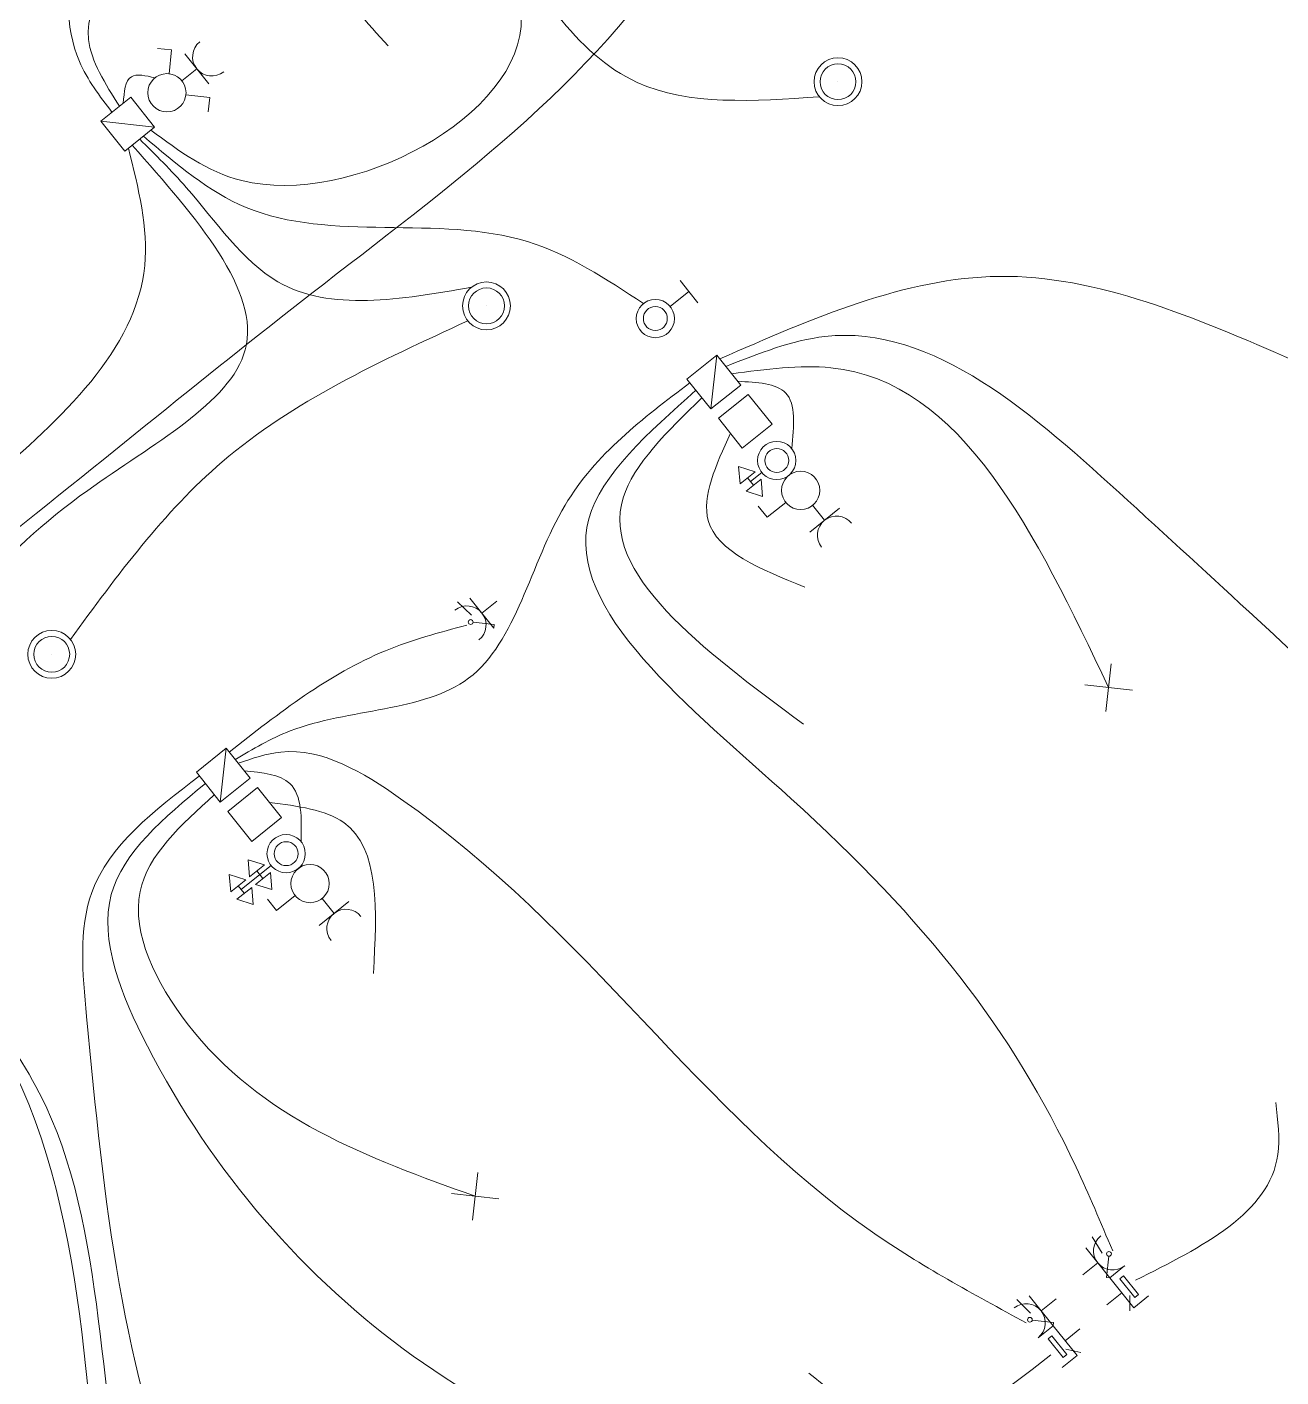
# Model space of a CAD drawing. Header units: metres. Extents: x 2747662.9 to 2747731.3, y 1250221.9 to 1250283.3.
# Drawn here: x 2747692.34 to 2747697.58, y 1250256.15 to 1250261.79 of the extents above; entities that cross this region are included whole.
import ezdxf

# ---------------------------------------------------------------- set-up
doc = ezdxf.new("R2010")
doc.units = ezdxf.units.M
doc.header["$MEASUREMENT"] = 0
doc.layers.add('___elektro', color=7, linetype='Continuous')

msp = doc.modelspace()

# ---------------------------------------------------------------- linework, layer by layer
at = {"layer": '___elektro', "color": 30, "linetype": 'Continuous', "lineweight": 0, "true_color": 0xff8d1c}
for p, q in [((2747692.9412, 1250261.6935), (2747692.8815, 1250261.7001)), ((2747692.9302, 1250261.5941), (2747692.9412, 1250261.6935)), ((2747692.9963, 1250261.6771), (2747693.0963, 1250261.5523)), ((2747693.0463, 1250261.6147), (2747692.9839, 1250261.5646)), ((2747695.6628, 1250261.6388), (2747695.6629, 1250261.6388)), ((2747695.8034, 1250261.6233), (2747695.8034, 1250261.6233)), ((2747692.8714, 1250261.577), (2747692.8715, 1250261.5771)), ((2747692.9839, 1250261.5646), (2747692.9839, 1250261.5647)), ((2747695.7254, 1250261.5608), (2747695.7254, 1250261.5608)), ((2747692.77, 1250261.4957), (2747692.6451, 1250261.3957)), ((2747692.87, 1250261.3709), (2747692.77, 1250261.4957)), ((2747693.001, 1250261.5059), (2747693.1004, 1250261.4949)), ((2747693.1004, 1250261.4949), (2747693.0938, 1250261.4353)), ((2747695.6473, 1250261.4982), (2747695.6474, 1250261.4983)), ((2747695.6473, 1250261.4982), (2747695.6474, 1250261.4983)), ((2747692.6919, 1250261.4332), (2747692.692, 1250261.4332)), ((2747692.7075, 1250261.4457), (2747692.7076, 1250261.4457)), ((2747692.7232, 1250261.4582), (2747692.7232, 1250261.4583)), ((2747692.7388, 1250261.4707), (2747692.7388, 1250261.4708)), ((2747692.7544, 1250261.4832), (2747692.7544, 1250261.4833)), ((2747692.7825, 1250261.4801), (2747692.7825, 1250261.4802)), ((2747692.795, 1250261.4645), (2747692.795, 1250261.4646)), ((2747692.8075, 1250261.4489), (2747692.8075, 1250261.449)), ((2747692.82, 1250261.4333), (2747692.82, 1250261.4333)), ((2747692.859, 1250261.4646), (2747692.8591, 1250261.4646)), ((2747692.9715, 1250261.4522), (2747692.9715, 1250261.4522)), ((2747695.7879, 1250261.4827), (2747695.7879, 1250261.4828)), ((2747692.6451, 1250261.3957), (2747692.7452, 1250261.2708)), ((2747692.87, 1250261.3709), (2747692.6451, 1250261.3957)), ((2747692.6576, 1250261.3801), (2747692.6577, 1250261.3801)), ((2747692.6607, 1250261.4082), (2747692.6608, 1250261.4082)), ((2747692.6763, 1250261.4207), (2747692.6764, 1250261.4207)), ((2747692.8325, 1250261.4177), (2747692.8326, 1250261.4177)), ((2747692.845, 1250261.4021), (2747692.8451, 1250261.4021)), ((2747692.8575, 1250261.3865), (2747692.8576, 1250261.3865)), ((2747692.6701, 1250261.3645), (2747692.6702, 1250261.3645)), ((2747692.6826, 1250261.3489), (2747692.6827, 1250261.3489)), ((2747692.6952, 1250261.3333), (2747692.6952, 1250261.3333)), ((2747692.7452, 1250261.2708), (2747692.87, 1250261.3709)), ((2747692.8076, 1250261.3209), (2747692.8077, 1250261.3209)), ((2747692.8232, 1250261.3334), (2747692.8233, 1250261.3334)), ((2747692.8388, 1250261.3459), (2747692.8389, 1250261.3459)), ((2747692.8544, 1250261.3584), (2747692.8545, 1250261.3584)), ((2747692.7077, 1250261.3177), (2747692.7077, 1250261.3177)), ((2747692.7202, 1250261.302), (2747692.7202, 1250261.3021)), ((2747692.7327, 1250261.2864), (2747692.7327, 1250261.2865)), ((2747692.7608, 1250261.2833), (2747692.7608, 1250261.2834)), ((2747692.7764, 1250261.2958), (2747692.7764, 1250261.2959)), ((2747692.792, 1250261.3084), (2747692.792, 1250261.3084)), ((2747694.1941, 1250260.702), (2747694.1942, 1250260.702)), ((2747695.1028, 1250260.6838), (2747695.0653, 1250260.7306)), ((2747694.3347, 1250260.6865), (2747694.3347, 1250260.6865)), ((2747695.0248, 1250260.6212), (2747695.1028, 1250260.6838)), ((2747695.1028, 1250260.6838), (2747695.1403, 1250260.6369)), ((2747694.2567, 1250260.624), (2747694.2567, 1250260.624)), ((2747694.9123, 1250260.6336), (2747694.9123, 1250260.6336)), ((2747695.0248, 1250260.6212), (2747695.0248, 1250260.6212)), ((2747694.1786, 1250260.5614), (2747694.1787, 1250260.5615)), ((2747694.1786, 1250260.5614), (2747694.1787, 1250260.5615)), ((2747694.3192, 1250260.5459), (2747694.3192, 1250260.546)), ((2747694.8999, 1250260.5212), (2747694.8999, 1250260.5212)), ((2747695.0124, 1250260.5088), (2747695.0124, 1250260.5088)), ((2747695.2192, 1250260.4182), (2747695.0943, 1250260.3182)), ((2747695.1944, 1250260.1933), (2747695.2192, 1250260.4182)), ((2747695.3192, 1250260.2934), (2747695.2192, 1250260.4182)), ((2747695.1568, 1250260.3682), (2747695.1568, 1250260.3682)), ((2747695.1724, 1250260.3807), (2747695.1724, 1250260.3807)), ((2747695.188, 1250260.3932), (2747695.188, 1250260.3932)), ((2747695.2036, 1250260.4057), (2747695.2036, 1250260.4057)), ((2747695.2317, 1250260.4026), (2747695.2317, 1250260.4026)), ((2747695.2442, 1250260.387), (2747695.2442, 1250260.387)), ((2747695.2567, 1250260.3714), (2747695.2568, 1250260.3714)), ((2747695.0943, 1250260.3182), (2747695.1944, 1250260.1933)), ((2747695.1068, 1250260.3026), (2747695.1069, 1250260.3026)), ((2747695.1099, 1250260.3307), (2747695.11, 1250260.3307)), ((2747695.1256, 1250260.3432), (2747695.1256, 1250260.3432)), ((2747695.1412, 1250260.3557), (2747695.1412, 1250260.3557)), ((2747695.2692, 1250260.3558), (2747695.2693, 1250260.3558)), ((2747695.2817, 1250260.3402), (2747695.2818, 1250260.3402)), ((2747695.2942, 1250260.3246), (2747695.2943, 1250260.3246)), ((2747695.3067, 1250260.309), (2747695.3068, 1250260.309)), ((2747695.1194, 1250260.2869), (2747695.1194, 1250260.287)), ((2747695.1319, 1250260.2713), (2747695.1319, 1250260.2714)), ((2747695.1444, 1250260.2557), (2747695.1444, 1250260.2558)), ((2747695.1944, 1250260.1933), (2747695.3192, 1250260.2934)), ((2747695.3505, 1250260.2544), (2747695.2257, 1250260.1543)), ((2747695.2724, 1250260.2558), (2747695.2725, 1250260.2559)), ((2747695.288, 1250260.2684), (2747695.2881, 1250260.2684)), ((2747695.3036, 1250260.2809), (2747695.3037, 1250260.2809)), ((2747695.4506, 1250260.1295), (2747695.3505, 1250260.2544)), ((2747695.1569, 1250260.2401), (2747695.1569, 1250260.2402)), ((2747695.1694, 1250260.2245), (2747695.1694, 1250260.2245)), ((2747695.1819, 1250260.2089), (2747695.1819, 1250260.2089)), ((2747695.21, 1250260.2058), (2747695.21, 1250260.2058)), ((2747695.2256, 1250260.2183), (2747695.2257, 1250260.2184)), ((2747695.2412, 1250260.2308), (2747695.2413, 1250260.2309)), ((2747695.2568, 1250260.2433), (2747695.2569, 1250260.2434)), ((2747695.2257, 1250260.1543), (2747695.3257, 1250260.0294)), ((2747695.2413, 1250260.1668), (2747695.2413, 1250260.1668)), ((2747695.3257, 1250260.0294), (2747695.4506, 1250260.1295)), ((2747695.4194, 1250260.0405), (2747695.4195, 1250260.0405)), ((2747695.5319, 1250260.0281), (2747695.5319, 1250260.0281)), ((2747695.3102, 1250259.9529), (2747695.3789, 1250259.9311)), ((2747695.3102, 1250259.9529), (2747695.3165, 1250259.8811)), ((2747695.3789, 1250259.9311), (2747695.3165, 1250259.8811)), ((2747695.3602, 1250259.8905), (2747695.407, 1250259.928)), ((2747695.407, 1250259.928), (2747695.4071, 1250259.928)), ((2747695.5195, 1250259.9156), (2747695.5195, 1250259.9156)), ((2747695.5195, 1250259.9156), (2747695.5195, 1250259.9156)), ((2747695.4039, 1250259.8999), (2747695.3415, 1250259.8499)), ((2747695.3727, 1250259.8749), (2747695.3477, 1250259.9061)), ((2747695.4102, 1250259.828), (2747695.4039, 1250259.8999)), ((2747695.6319, 1250259.9032), (2747695.632, 1250259.9032)), ((2747695.4102, 1250259.828), (2747695.3415, 1250259.8499)), ((2747695.5071, 1250259.8031), (2747695.4291, 1250259.7406)), ((2747695.5071, 1250259.8031), (2747695.5071, 1250259.8032)), ((2747695.4291, 1250259.7406), (2747695.3915, 1250259.7874)), ((2747695.732, 1250259.7784), (2747695.6071, 1250259.6783)), ((2747695.6195, 1250259.7908), (2747695.6196, 1250259.7908)), ((2747695.6696, 1250259.7283), (2747695.6195, 1250259.7908)), ((2747694.2875, 1250259.2781), (2747694.1874, 1250259.403)), ((2747694.1937, 1250259.3312), (2747694.1359, 1250259.3873)), ((2747694.2375, 1250259.3406), (2747694.2999, 1250259.3906)), ((2747694.2999, 1250259.3906), (2747694.2999, 1250259.3906)), ((2747694.2999, 1250259.3906), (2747694.2999, 1250259.3906)), ((2747694.2006, 1250259.302), (2747694.289, 1250259.2922)), ((2747694.289, 1250259.2922), (2747694.2875, 1250259.2781)), ((2747692.3777, 1250259.2463), (2747692.3777, 1250259.2463)), ((2747692.5183, 1250259.2308), (2747692.5183, 1250259.2308)), ((2747692.4402, 1250259.1682), (2747692.4403, 1250259.1683)), ((2747696.8452, 1250258.9299), (2747696.8671, 1250259.1287)), ((2747692.3622, 1250259.1057), (2747692.3622, 1250259.1057)), ((2747692.3622, 1250259.1057), (2747692.3622, 1250259.1057)), ((2747692.5028, 1250259.0902), (2747692.5028, 1250259.0902)), ((2747696.9555, 1250259.0184), (2747696.7567, 1250259.0403)), ((2747696.8561, 1250259.0293), (2747696.8562, 1250259.0293)), ((2747693.1693, 1250258.7754), (2747693.0444, 1250258.6753)), ((2747693.1069, 1250258.7253), (2747693.1069, 1250258.7254)), ((2747693.1225, 1250258.7378), (2747693.1225, 1250258.7379)), ((2747693.1381, 1250258.7503), (2747693.1381, 1250258.7504)), ((2747693.1445, 1250258.5504), (2747693.1693, 1250258.7754)), ((2747693.1537, 1250258.7629), (2747693.1537, 1250258.7629)), ((2747693.2694, 1250258.6505), (2747693.1693, 1250258.7754)), ((2747693.1818, 1250258.7598), (2747693.1818, 1250258.7598)), ((2747693.1943, 1250258.7441), (2747693.1943, 1250258.7442)), ((2747693.2068, 1250258.7285), (2747693.2069, 1250258.7286)), ((2747693.0444, 1250258.6753), (2747693.1445, 1250258.5504)), ((2747693.06, 1250258.6878), (2747693.0601, 1250258.6878)), ((2747693.0757, 1250258.7003), (2747693.0757, 1250258.7003)), ((2747693.0913, 1250258.7128), (2747693.0913, 1250258.7129)), ((2747693.2193, 1250258.7129), (2747693.2194, 1250258.713)), ((2747693.2318, 1250258.6973), (2747693.2319, 1250258.6974)), ((2747693.2443, 1250258.6817), (2747693.2444, 1250258.6818)), ((2747693.0569, 1250258.6597), (2747693.057, 1250258.6597)), ((2747693.0695, 1250258.6441), (2747693.0695, 1250258.6441)), ((2747693.082, 1250258.6285), (2747693.082, 1250258.6285)), ((2747693.0945, 1250258.6129), (2747693.0945, 1250258.6129)), ((2747693.1445, 1250258.5504), (2747693.2694, 1250258.6505)), ((2747693.3006, 1250258.6115), (2747693.1758, 1250258.5114)), ((2747693.2225, 1250258.613), (2747693.2226, 1250258.613)), ((2747693.2381, 1250258.6255), (2747693.2382, 1250258.6255)), ((2747693.2537, 1250258.638), (2747693.2538, 1250258.638)), ((2747693.2568, 1250258.6661), (2747693.2569, 1250258.6661)), ((2747693.4007, 1250258.4866), (2747693.3006, 1250258.6115)), ((2747693.107, 1250258.5973), (2747693.107, 1250258.5973)), ((2747693.1195, 1250258.5817), (2747693.1195, 1250258.5817)), ((2747693.132, 1250258.5661), (2747693.132, 1250258.5661)), ((2747693.1601, 1250258.563), (2747693.1601, 1250258.563)), ((2747693.1757, 1250258.5755), (2747693.1758, 1250258.5755)), ((2747693.1913, 1250258.588), (2747693.1914, 1250258.588)), ((2747693.2069, 1250258.6005), (2747693.207, 1250258.6005)), ((2747693.1758, 1250258.5114), (2747693.2758, 1250258.3866)), ((2747693.1914, 1250258.5239), (2747693.1914, 1250258.524)), ((2747693.2758, 1250258.3866), (2747693.4007, 1250258.4866)), ((2747693.3695, 1250258.3976), (2747693.3696, 1250258.3976)), ((2747693.482, 1250258.3852), (2747693.482, 1250258.3852)), ((2747693.2603, 1250258.31), (2747693.329, 1250258.2882)), ((2747693.2603, 1250258.31), (2747693.2666, 1250258.2382)), ((2747693.329, 1250258.2882), (2747693.2666, 1250258.2382)), ((2747693.3103, 1250258.2476), (2747693.3571, 1250258.2851)), ((2747693.3571, 1250258.2851), (2747693.3572, 1250258.2852)), ((2747693.4696, 1250258.2727), (2747693.4696, 1250258.2728)), ((2747693.4696, 1250258.2727), (2747693.4696, 1250258.2728)), ((2747693.1822, 1250258.2475), (2747693.251, 1250258.2257)), ((2747693.1822, 1250258.2475), (2747693.1886, 1250258.1757)), ((2747693.251, 1250258.2257), (2747693.1886, 1250258.1757)), ((2747693.2323, 1250258.1851), (2747693.3103, 1250258.2476)), ((2747693.354, 1250258.257), (2747693.2916, 1250258.207)), ((2747693.3228, 1250258.232), (2747693.2978, 1250258.2632)), ((2747693.3103, 1250258.2476), (2747693.3104, 1250258.2476)), ((2747693.3603, 1250258.1852), (2747693.354, 1250258.257)), ((2747693.582, 1250258.2603), (2747693.5821, 1250258.2604)), ((2747693.276, 1250258.1945), (2747693.2136, 1250258.1445)), ((2747693.2448, 1250258.1695), (2747693.2198, 1250258.2007)), ((2747693.2823, 1250258.1227), (2747693.276, 1250258.1945)), ((2747693.3603, 1250258.1852), (2747693.2916, 1250258.207)), ((2747693.4572, 1250258.1603), (2747693.3792, 1250258.0977)), ((2747693.4572, 1250258.1603), (2747693.4572, 1250258.1603)), ((2747693.2823, 1250258.1227), (2747693.2136, 1250258.1445)), ((2747693.3792, 1250258.0977), (2747693.3416, 1250258.1446)), ((2747693.6821, 1250258.1355), (2747693.5573, 1250258.0354)), ((2747693.5696, 1250258.1479), (2747693.5697, 1250258.1479)), ((2747693.6197, 1250258.0855), (2747693.5696, 1250258.1479)), ((2747694.1983, 1250256.8045), (2747694.2202, 1250257.0033)), ((2747694.3087, 1250256.893), (2747694.1099, 1250256.9149)), ((2747694.2093, 1250256.9039), (2747694.2093, 1250256.904)), ((2747696.8295, 1250256.666), (2747696.7873, 1250256.7347)), ((2747696.8608, 1250256.5629), (2747696.7608, 1250256.6878)), ((2747696.8565, 1250256.653), (2747696.8468, 1250256.5645)), ((2747696.8108, 1250256.6254), (2747696.7484, 1250256.5753)), ((2747696.9232, 1250256.613), (2747696.8608, 1250256.5629)), ((2747696.7484, 1250256.5753), (2747696.7484, 1250256.5754)), ((2747696.7484, 1250256.5753), (2747696.7484, 1250256.5754)), ((2747696.8468, 1250256.5645), (2747696.8608, 1250256.5629)), ((2747696.8608, 1250256.5629), (2747696.9609, 1250256.4381)), ((2747696.5303, 1250256.4157), (2747696.4725, 1250256.4719)), ((2747696.624, 1250256.3627), (2747696.524, 1250256.4875)), ((2747696.574, 1250256.4251), (2747696.6364, 1250256.4751)), ((2747696.6364, 1250256.4751), (2747696.6365, 1250256.4752)), ((2747696.6364, 1250256.4751), (2747696.6365, 1250256.4752)), ((2747696.9109, 1250256.5005), (2747696.8484, 1250256.4505)), ((2747696.9452, 1250256.4896), (2747696.9453, 1250256.4256)), ((2747696.9609, 1250256.4381), (2747697.0233, 1250256.4881)), ((2747696.8484, 1250256.4505), (2747696.8485, 1250256.4505)), ((2747696.5371, 1250256.3865), (2747696.6256, 1250256.3767)), ((2747696.5616, 1250256.3127), (2747696.624, 1250256.3627)), ((2747696.6256, 1250256.3767), (2747696.624, 1250256.3627)), ((2747696.624, 1250256.3627), (2747696.7241, 1250256.2378)), ((2747696.6741, 1250256.3003), (2747696.7365, 1250256.3503)), ((2747696.7365, 1250256.3503), (2747696.7365, 1250256.3503)), ((2747696.6772, 1250256.2643), (2747696.7397, 1250256.2503)), ((2747696.7241, 1250256.2378), (2747696.6617, 1250256.1878))]:
    msp.add_line(p, q, dxfattribs=at)
for points in [[(2747696.9811, 1250256.4928), (2747696.9186, 1250256.5708), (2747696.903, 1250256.5583), (2747696.9655, 1250256.4803)], [(2747696.6663, 1250256.23), (2747696.6038, 1250256.308), (2747696.6194, 1250256.3205), (2747696.6819, 1250256.2425)]]:
    msp.add_lwpolyline(points, close=True, dxfattribs=at)
for centre, radius in [((2747695.7254, 1250261.5608), 0.1), ((2747695.7254, 1250261.5608), 0.075), ((2747692.9214, 1250261.5146), 0.08), ((2747694.2567, 1250260.624), 0.1), ((2747694.2567, 1250260.624), 0.075), ((2747694.9623, 1250260.5712), 0.08), ((2747694.9623, 1250260.5712), 0.05), ((2747695.4695, 1250259.978), 0.08), ((2747695.4695, 1250259.978), 0.05), ((2747695.5695, 1250259.8532), 0.08), ((2747694.1906, 1250259.303), 0.01), ((2747692.4402, 1250259.1682), 0.1), ((2747692.4402, 1250259.1682), 0.075), ((2747693.4196, 1250258.3352), 0.08), ((2747693.4196, 1250258.3352), 0.05), ((2747693.5196, 1250258.2103), 0.08), ((2747696.8576, 1250256.6629), 0.01), ((2747696.5272, 1250256.3876), 0.01)]:
    msp.add_circle(centre, radius, dxfattribs=at)
for centre, start, end in [((2747693.1087, 1250261.6647), 128.7099, 308.7099), ((2747695.7196, 1250259.6659), 38.71, 218.71), ((2747694.175, 1250259.2905), 308.7099, 128.7099), ((2747693.6697, 1250258.023), 38.71, 218.71), ((2747696.8732, 1250256.6754), 128.7099, 308.7099), ((2747696.5116, 1250256.3751), 308.7099, 128.7099)]:
    msp.add_arc(centre, 0.08, start, end, dxfattribs=at)
for points, knots in [([(2747690.8647, 1250259.3591), (2747690.9712, 1250259.2716), (2747691.0777, 1250259.1841), (2747691.1902, 1250259.1483), (2747691.4871, 1250259.0537), (2747691.826, 1250259.3187), (2747692.1275, 1250259.5584), (2747692.674, 1250259.993), (2747693.0977, 1250260.3444), (2747693.5768, 1250260.7155), (2747694.1346, 1250261.1476), (2747694.7675, 1250261.6063), (2747695.1182, 1250262.2277), (2747695.2616, 1250262.4817), (2747695.3579, 1250262.763), (2747695.4541, 1250263.0442)], [0, 0, 0, 0, 1, 1, 1, 2, 2, 2, 3, 3, 3, 4, 4, 4, 5, 5, 5, 5]), ([(2747693.2167, 1250262.5918), (2747693.1016, 1250262.5585), (2747692.9864, 1250262.5252), (2747692.8813, 1250262.4671), (2747692.7411, 1250262.3897), (2747692.6186, 1250262.2682), (2747692.5568, 1250262.1171), (2747692.4957, 1250261.9679), (2747692.4938, 1250261.7898), (2747692.5559, 1250261.6454), (2747692.5891, 1250261.5683), (2747692.6405, 1250261.5007), (2747692.6919, 1250261.4332)], [0, 0, 0, 0, 1, 1, 1, 2, 2, 2, 3, 3, 3, 4, 4, 4, 4]), ([(2747693.7043, 1250262.3099), (2747693.6688, 1250262.2075), (2747693.6333, 1250262.1052), (2747693.6482, 1250262.0129), (2747693.6661, 1250261.9024), (2747693.7562, 1250261.8063), (2747693.8463, 1250261.7103)], [0, 0, 0, 0, 1, 1, 1, 2, 2, 2, 2]), ([(2747692.9239, 1250262.247), (2747692.7492, 1250262.0817), (2747692.5745, 1250261.9164), (2747692.5939, 1250261.7374), (2747692.6038, 1250261.6467), (2747692.6635, 1250261.5525), (2747692.7232, 1250261.4582)], [0, 0, 0, 0, 1, 1, 1, 2, 2, 2, 2]), ([(2747694.2513, 1250262.2216), (2747694.3252, 1250262.0902), (2747694.3991, 1250261.9588), (2747694.4023, 1250261.8305), (2747694.4128, 1250261.4164), (2747693.6868, 1250261.0345), (2747693.234, 1250261.1476), (2747693.0887, 1250261.1839), (2747692.9716, 1250261.2711), (2747692.8544, 1250261.3584)], [0, 0, 0, 0, 1, 1, 1, 2, 2, 2, 3, 3, 3, 3]), ([(2747695.6473, 1250261.4982), (2747695.3742, 1250261.4792), (2747695.101, 1250261.4601), (2747694.8864, 1250261.558), (2747694.6289, 1250261.6753), (2747694.4557, 1250261.961), (2747694.2825, 1250262.2466)], [0, 0, 0, 0, 1, 1, 1, 2, 2, 2, 2]), ([(2747692.8714, 1250261.577), (2747692.8332, 1250261.5861), (2747692.795, 1250261.5952), (2747692.7728, 1250261.5815), (2747692.7468, 1250261.5655), (2747692.7428, 1250261.5181), (2747692.7388, 1250261.4707)], [0, 0, 0, 0, 1, 1, 1, 2, 2, 2, 2]), ([(2747694.1941, 1250260.702), (2747693.8983, 1250260.6505), (2747693.6025, 1250260.5991), (2747693.3847, 1250260.7253), (2747693.237, 1250260.811), (2747693.1252, 1250260.9784), (2747693.002, 1250261.1192), (2747692.9392, 1250261.191), (2747692.8734, 1250261.2559), (2747692.8076, 1250261.3209)], [0, 0, 0, 0, 1, 1, 1, 2, 2, 2, 3, 3, 3, 3]), ([(2747694.9123, 1250260.6336), (2747694.7564, 1250260.7367), (2747694.6005, 1250260.8398), (2747694.4277, 1250260.8928), (2747694.0554, 1250261.007), (2747693.605, 1250260.8886), (2747693.2521, 1250261.0357), (2747693.0965, 1250261.1005), (2747692.9599, 1250261.2169), (2747692.8232, 1250261.3334)], [0, 0, 0, 0, 1, 1, 1, 2, 2, 2, 3, 3, 3, 3]), ([(2747691.4312, 1250258.3596), (2747691.5395, 1250258.5592), (2747691.6478, 1250258.7589), (2747691.765, 1250258.9464), (2747691.978, 1250259.2869), (2747692.2204, 1250259.5872), (2747692.5907, 1250259.8534), (2747692.8568, 1250260.0446), (2747693.1889, 1250260.2183), (2747693.2485, 1250260.44), (2747693.3146, 1250260.6859), (2747693.0455, 1250260.9909), (2747692.7764, 1250261.2958)], [0, 0, 0, 0, 1, 1, 1, 2, 2, 2, 3, 3, 3, 4, 4, 4, 4]), ([(2747692.7608, 1250261.2833), (2747692.8024, 1250261.116), (2747692.844, 1250260.9487), (2747692.8287, 1250260.7922), (2747692.7946, 1250260.4429), (2747692.4776, 1250260.1471), (2747692.1788, 1250259.897), (2747691.961, 1250259.7147), (2747691.7528, 1250259.5568), (2747691.5447, 1250259.3988)], [0, 0, 0, 0, 1, 1, 1, 2, 2, 2, 3, 3, 3, 3]), ([(2747697.6301, 1250260.3961), (2747697.2191, 1250260.5744), (2747696.808, 1250260.7526), (2747696.3979, 1250260.7475), (2747696.0086, 1250260.7427), (2747695.6202, 1250260.5726), (2747695.2317, 1250260.4026)], [0, 0, 0, 0, 1, 1, 1, 2, 2, 2, 2]), ([(2747692.5183, 1250259.2308), (2747692.7136, 1250259.4972), (2747692.909, 1250259.7637), (2747693.1523, 1250259.9724), (2747693.4474, 1250260.2254), (2747693.813, 1250260.3934), (2747694.1786, 1250260.5614)], [0, 0, 0, 0, 1, 1, 1, 2, 2, 2, 2]), ([(2747699.0733, 1250257.8203), (2747698.4021, 1250258.4531), (2747697.7309, 1250259.086), (2747696.9366, 1250259.811), (2747696.5451, 1250260.1684), (2747696.1237, 1250260.5482), (2747695.6706, 1250260.4961), (2747695.5345, 1250260.4805), (2747695.3956, 1250260.426), (2747695.2567, 1250260.3714)], [0, 0, 0, 0, 1, 1, 1, 2, 2, 2, 3, 3, 3, 3]), ([(2747696.8561, 1250259.0293), (2747696.5511, 1250259.6699), (2747696.2461, 1250260.3105), (2747695.6956, 1250260.3657), (2747695.5666, 1250260.3786), (2747695.4242, 1250260.3594), (2747695.2817, 1250260.3402)], [0, 0, 0, 0, 1, 1, 1, 2, 2, 2, 2]), ([(2747693.2057, 1250258.7277), (2747693.28, 1250258.772), (2747693.3544, 1250258.8162), (2747693.4364, 1250258.8479), (2747693.6814, 1250258.9429), (2747693.9944, 1250258.9267), (2747694.1821, 1250259.0681), (2747694.3818, 1250259.2186), (2747694.4396, 1250259.5475), (2747694.585, 1250259.791), (2747694.7134, 1250260.006), (2747694.9101, 1250260.1543), (2747695.1068, 1250260.3026)], [0, 0, 0, 0, 1, 1, 1, 2, 2, 2, 3, 3, 3, 4, 4, 4, 4]), ([(2747695.5319, 1250260.0281), (2747695.5413, 1250260.1212), (2747695.5508, 1250260.2144), (2747695.5066, 1250260.2604), (2747695.4677, 1250260.3009), (2747695.3872, 1250260.3049), (2747695.3067, 1250260.309)], [0, 0, 0, 0, 1, 1, 1, 2, 2, 2, 2]), ([(2747696.8732, 1250256.6754), (2747696.8234, 1250256.7936), (2747696.7735, 1250256.9118), (2747696.7204, 1250257.0252), (2747696.4491, 1250257.6035), (2747696.0921, 1250258.0549), (2747695.5286, 1250258.5659), (2747695.1116, 1250258.944), (2747694.5816, 1250259.3549), (2747694.6845, 1250259.7342), (2747694.7344, 1250259.9182), (2747694.9331, 1250260.0948), (2747695.1319, 1250260.2713)], [0, 0, 0, 0, 1, 1, 1, 2, 2, 2, 3, 3, 3, 4, 4, 4, 4]), ([(2747695.1569, 1250260.2401), (2747695.0137, 1250260.1008), (2747694.8704, 1250259.9616), (2747694.828, 1250259.8225), (2747694.7315, 1250259.5063), (2747695.156, 1250259.1915), (2747695.5806, 1250258.8766)], [0, 0, 0, 0, 1, 1, 1, 2, 2, 2, 2]), ([(2747695.2757, 1250260.0919), (2747695.2158, 1250259.9593), (2747695.1559, 1250259.8267), (2747695.1834, 1250259.727), (2747695.2192, 1250259.5972), (2747695.4032, 1250259.5232), (2747695.5873, 1250259.4492)], [0, 0, 0, 0, 1, 1, 1, 2, 2, 2, 2]), ([(2747694.175, 1250259.2905), (2747694.0596, 1250259.2593), (2747693.9441, 1250259.2281), (2747693.8351, 1250259.1833), (2747693.5969, 1250259.0853), (2747693.3894, 1250258.9226), (2747693.1818, 1250258.7598)], [0, 0, 0, 0, 1, 1, 1, 2, 2, 2, 2]), ([(2747696.5116, 1250256.3751), (2747696.2912, 1250256.4946), (2747696.0707, 1250256.614), (2747695.8701, 1250256.7534), (2747695.1487, 1250257.2546), (2747694.6831, 1250258.0129), (2747693.898, 1250258.5649), (2747693.7406, 1250258.6755), (2747693.5704, 1250258.7779), (2747693.3978, 1250258.7599), (2747693.3385, 1250258.7538), (2747693.2789, 1250258.7333), (2747693.2193, 1250258.7129)], [0, 0, 0, 0, 1, 1, 1, 2, 2, 2, 3, 3, 3, 4, 4, 4, 4]), ([(2747693.482, 1250258.3852), (2747693.4843, 1250258.4823), (2747693.4865, 1250258.5794), (2747693.4357, 1250258.6278), (2747693.3949, 1250258.6668), (2747693.3196, 1250258.6743), (2747693.2443, 1250258.6817)], [0, 0, 0, 0, 1, 1, 1, 2, 2, 2, 2]), ([(2747693.5304, 1250254.6787), (2747693.4428, 1250254.7895), (2747693.3552, 1250254.9003), (2747693.277, 1250255.018), (2747693.1768, 1250255.169), (2747693.0922, 1250255.3314), (2747693.0207, 1250255.4967), (2747692.7309, 1250256.1672), (2747692.6583, 1250256.8863), (2747692.586, 1250257.6554), (2747692.5689, 1250257.8365), (2747692.5519, 1250258.0205), (2747692.6075, 1250258.1736), (2747692.6784, 1250258.3691), (2747692.8677, 1250258.5144), (2747693.0569, 1250258.6597)], [0, 0, 0, 0, 1, 1, 1, 2, 2, 2, 3, 3, 3, 4, 4, 4, 5, 5, 5, 5]), ([(2747696.6216, 1250255.7465), (2747696.2268, 1250255.6918), (2747695.832, 1250255.6371), (2747695.4435, 1250255.6687), (2747694.3904, 1250255.7545), (2747693.3841, 1250256.4748), (2747692.8401, 1250257.5308), (2747692.7294, 1250257.7455), (2747692.6379, 1250257.9742), (2747692.6891, 1250258.1641), (2747692.737, 1250258.3414), (2747692.9095, 1250258.485), (2747693.082, 1250258.6285)], [0, 0, 0, 0, 1, 1, 1, 2, 2, 2, 3, 3, 3, 4, 4, 4, 4]), ([(2747694.2093, 1250256.9039), (2747693.7622, 1250257.0643), (2747693.3152, 1250257.2248), (2747693.0065, 1250257.6256), (2747692.8775, 1250257.793), (2747692.7727, 1250258.0023), (2747692.8094, 1250258.1772), (2747692.8414, 1250258.3294), (2747692.9804, 1250258.4555), (2747693.1195, 1250258.5817)], [0, 0, 0, 0, 1, 1, 1, 2, 2, 2, 3, 3, 3, 3]), ([(2747693.3507, 1250258.5491), (2747693.4675, 1250258.5341), (2747693.5843, 1250258.5191), (2747693.66, 1250258.4657), (2747693.8119, 1250258.3585), (2747693.7983, 1250258.0968), (2747693.7847, 1250257.8351)], [0, 0, 0, 0, 1, 1, 1, 2, 2, 2, 2]), ([(2747692.8408, 1250254.4105), (2747692.7848, 1250254.6679), (2747692.7288, 1250254.9254), (2747692.6897, 1250255.1896), (2747692.5709, 1250255.9933), (2747692.6089, 1250256.8591), (2747692.216, 1250257.557), (2747692.184, 1250257.6137), (2747692.1492, 1250257.6694), (2747692.1144, 1250257.725)], [0, 0, 0, 0, 1, 1, 1, 2, 2, 2, 3, 3, 3, 3]), ([(2747693.6268, 1250254.0176), (2747693.5323, 1250254.1305), (2747693.4378, 1250254.2435), (2747693.3484, 1250254.3614), (2747693.1103, 1250254.6753), (2747692.9082, 1250255.024), (2747692.7977, 1250255.4029), (2747692.6124, 1250256.0383), (2747692.6847, 1250256.7587), (2747692.3881, 1250257.3359), (2747692.3164, 1250257.4754), (2747692.2232, 1250257.6064), (2747692.13, 1250257.7375)], [0, 0, 0, 0, 1, 1, 1, 2, 2, 2, 3, 3, 3, 4, 4, 4, 4]), ([(2747696.9686, 1250256.5529), (2747697.2489, 1250256.6929), (2747697.5291, 1250256.8329), (2747697.5633, 1250257.078), (2747697.5727, 1250257.1451), (2747697.5636, 1250257.2202), (2747697.5545, 1250257.2953)], [0, 0, 0, 0, 1, 1, 1, 2, 2, 2, 2]), ([(2747696.6146, 1250256.2416), (2747696.4076, 1250256.0766), (2747696.2005, 1250255.9117), (2747695.9993, 1250255.9394), (2747695.8658, 1250255.9578), (2747695.7348, 1250256.061), (2747695.6039, 1250256.1642)], [0, 0, 0, 0, 1, 1, 1, 2, 2, 2, 2])]:
    msp.add_open_spline(points, degree=3, knots=knots, dxfattribs=at)

doc.saveas('drawing.dxf')
